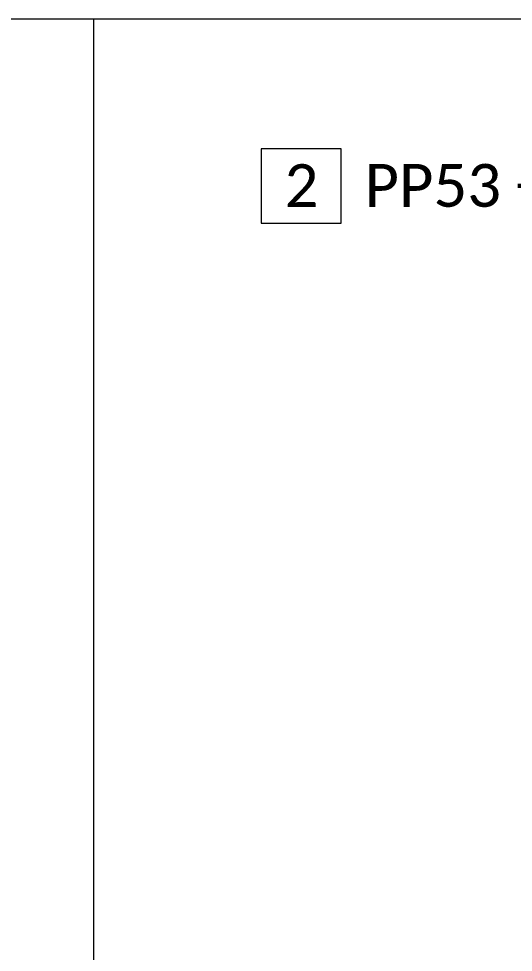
# Model space of a CAD drawing. Header units: millimetres. Extents: x 0 to 7790, y 0 to 17467.
# Drawn here: x 1018.8 to 1192.1, y 2318.2 to 2645 of the extents above; entities that cross this region are included whole.
import ezdxf

# ---------------------------------------------------------------- set-up
doc = ezdxf.new("R2010")
doc.units = ezdxf.units.MM
doc.layers.add('_MB_ramka_0.15', color=124, linetype='Continuous', lineweight=15)
doc.layers.add('_MB_tekst_0.25', color=40, linetype='Continuous', lineweight=25)
doc.styles.add('_MB_Calibri_Light_2.5', font='calibril.ttf', dxfattribs={"height": 2.5})

msp = doc.modelspace()

# ---------------------------------------------------------------- linework, layer by layer
at = {"layer": '_MB_ramka_0.15'}
msp.add_line((1045, 2645), (1045, 45), dxfattribs=at)
msp.add_lwpolyline([(45, 2645), (2545, 2645), (2545, 45), (45, 45), (45, 2645)], dxfattribs=at)
msp.add_lwpolyline([(1103.726, 2573.4), (1131.726, 2573.4), (1131.726, 2599.4), (1103.726, 2599.4)], close=True, dxfattribs=at)

# ---------------------------------------------------------------- texts
at = {"layer": '_MB_tekst_0.25', "char_height": 15, "style": '_MB_Calibri_Light_2.5'}
for s, insert, width, attachment_point in [('{\\fCalibri Light|b0|i0|c238|p34;2}', (1117.873, 2586.558), 19.52774, 5), ('PP53 + PP53 - 32', (1139.913, 2586.558), 248.88706, 4)]:
    msp.add_mtext(s, dxfattribs=dict(at, insert=insert, width=width, attachment_point=attachment_point))

doc.saveas('drawing.dxf')
